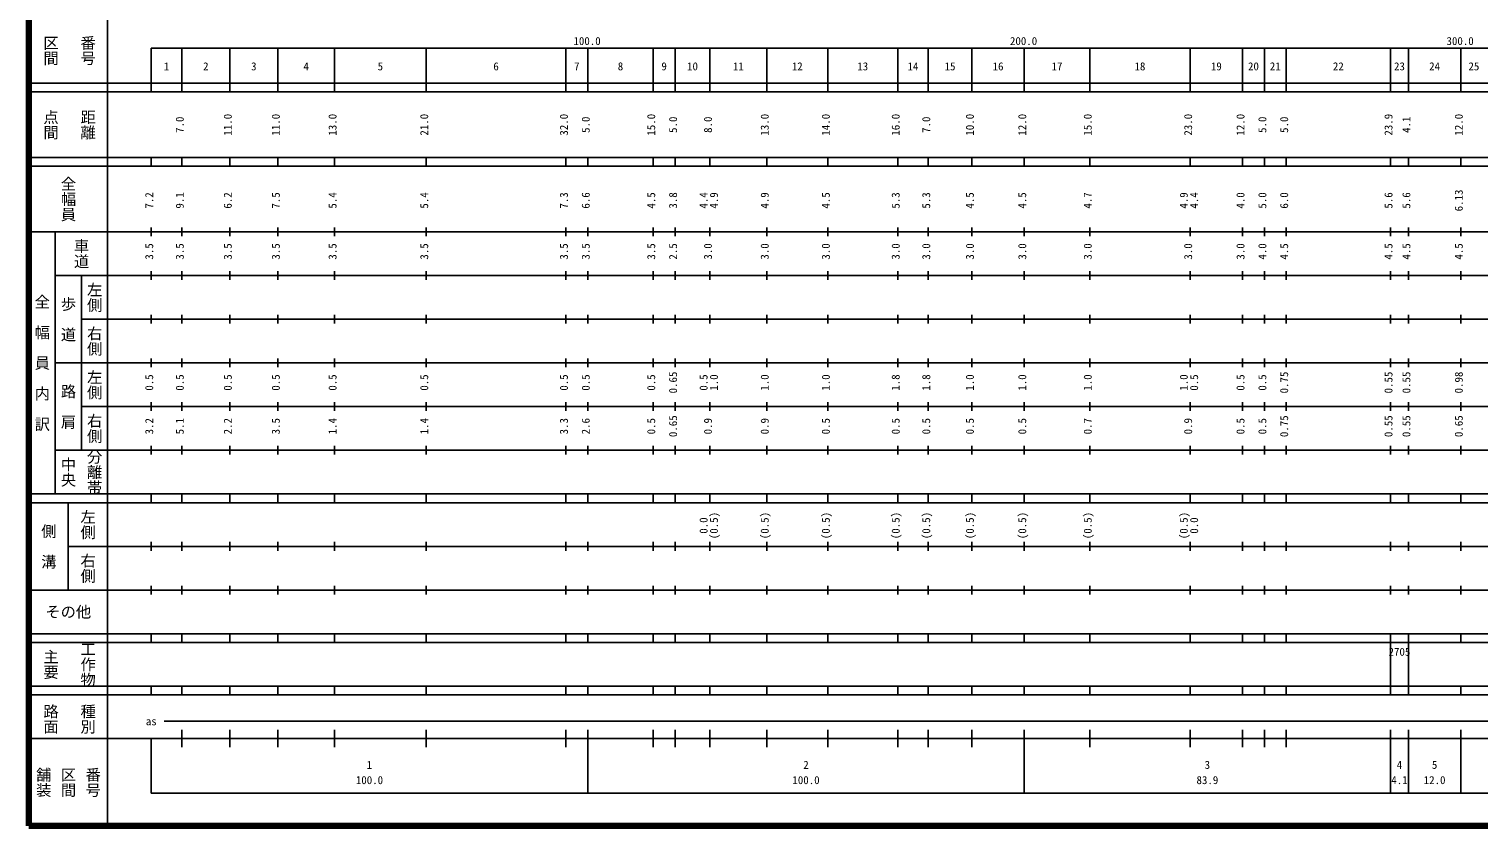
# Model space of a CAD drawing. Units: millimetres on the paper, enlarged 1000 times. Extents: x 40000 to 680000, y 20000 to 380000.
# Drawn here: x 40000 to 372172, y 20000 to 202409 of the extents above; entities that cross this region are included whole.
import ezdxf
from ezdxf.enums import TextEntityAlignment as Align

# ---------------------------------------------------------------- set-up
doc = ezdxf.new("R2010")
doc.units = ezdxf.units.MM
doc.header["$LTSCALE"] = 1000
doc.layers.add('M-TTL', color=2, linetype='Continuous', lineweight=140)
doc.layers.add('M-TTL-BAND', color=7, linetype='Continuous', lineweight=25)
doc.styles.add('@ＭＳ ゴシック', font='')
doc.styles.add('ＭＳ ゴシック', font='')
doc.styles.get('@ＭＳ ゴシック').set_extended_font_data('@MS Gothic')
doc.styles.get('ＭＳ ゴシック').set_extended_font_data('MS Gothic')

msp = doc.modelspace()

# ---------------------------------------------------------------- linework, layer by layer
at = {"layer": 'M-TTL'}
for p, q in [((40000, 380000), (40000, 20000)), ((40000, 20000), (680000, 20000))]:
    msp.add_line(p, q, dxfattribs=at)
at = {"layer": 'M-TTL-BAND'}
for p, q in [((58000, 370000), (58000, 20000)), ((68000, 198000), (579000, 198000)), ((68000, 198000), (68000, 188000)), ((75000, 188000), (75000, 198000)), ((86000, 188000), (86000, 198000)), ((97000, 188000), (97000, 198000)), ((110000, 188000), (110000, 198000)), ((131000, 188000), (131000, 198000)), ((163000, 188000), (163000, 198000)), ((168000, 188000), (168000, 198000)), ((183000, 188000), (183000, 198000)), ((188000, 188000), (188000, 198000)), ((196000, 188000), (196000, 198000)), ((209000, 188000), (209000, 198000)), ((223000, 188000), (223000, 198000)), ((239000, 188000), (239000, 198000)), ((246000, 188000), (246000, 198000)), ((256000, 188000), (256000, 198000)), ((268000, 188000), (268000, 198000)), ((283000, 188000), (283000, 198000)), ((306000, 188000), (306000, 198000)), ((318000, 188000), (318000, 198000)), ((323000, 188000), (323000, 198000)), ((328000, 188000), (328000, 198000)), ((351900, 188000), (351900, 198000)), ((356000, 188000), (356000, 198000)), ((368000, 188000), (368000, 198000)), ((40000, 190000), (579000, 190000)), ((40000, 188000), (579000, 188000)), ((40000, 173000), (579000, 173000)), ((68000, 171000), (68000, 173000)), ((75000, 171000), (75000, 173000)), ((86000, 171000), (86000, 173000)), ((97000, 171000), (97000, 173000)), ((110000, 171000), (110000, 173000)), ((131000, 171000), (131000, 173000)), ((163000, 171000), (163000, 173000)), ((168000, 171000), (168000, 173000)), ((183000, 171000), (183000, 173000)), ((188000, 171000), (188000, 173000)), ((196000, 171000), (196000, 173000)), ((209000, 171000), (209000, 173000)), ((223000, 171000), (223000, 173000)), ((239000, 171000), (239000, 173000)), ((246000, 171000), (246000, 173000)), ((256000, 171000), (256000, 173000)), ((268000, 171000), (268000, 173000)), ((283000, 171000), (283000, 173000)), ((306000, 171000), (306000, 173000)), ((318000, 171000), (318000, 173000)), ((323000, 171000), (323000, 173000)), ((328000, 171000), (328000, 173000)), ((351900, 171000), (351900, 173000)), ((356000, 171000), (356000, 173000)), ((368000, 171000), (368000, 173000)), ((40000, 171000), (579000, 171000)), ((68000, 155000), (68000, 157000)), ((75000, 155000), (75000, 157000)), ((86000, 155000), (86000, 157000)), ((97000, 155000), (97000, 157000)), ((110000, 155000), (110000, 157000)), ((131000, 155000), (131000, 157000)), ((163000, 155000), (163000, 157000)), ((168000, 155000), (168000, 157000)), ((183000, 155000), (183000, 157000)), ((188000, 155000), (188000, 157000)), ((196000, 155000), (196000, 157000)), ((209000, 155000), (209000, 157000)), ((223000, 155000), (223000, 157000)), ((239000, 155000), (239000, 157000)), ((246000, 155000), (246000, 157000)), ((256000, 155000), (256000, 157000)), ((268000, 155000), (268000, 157000)), ((283000, 155000), (283000, 157000)), ((306000, 155000), (306000, 157000)), ((318000, 155000), (318000, 157000)), ((323000, 155000), (323000, 157000)), ((328000, 155000), (328000, 157000)), ((351900, 155000), (351900, 157000)), ((356000, 155000), (356000, 157000)), ((368000, 155000), (368000, 157000)), ((40000, 156000), (579000, 156000)), ((46000, 96000), (46000, 156000)), ((68000, 145000), (68000, 147000)), ((75000, 145000), (75000, 147000)), ((86000, 145000), (86000, 147000)), ((97000, 145000), (97000, 147000)), ((110000, 145000), (110000, 147000)), ((131000, 145000), (131000, 147000)), ((163000, 145000), (163000, 147000)), ((168000, 145000), (168000, 147000)), ((183000, 145000), (183000, 147000)), ((188000, 145000), (188000, 147000)), ((196000, 145000), (196000, 147000)), ((209000, 145000), (209000, 147000)), ((223000, 145000), (223000, 147000)), ((239000, 145000), (239000, 147000)), ((246000, 145000), (246000, 147000)), ((256000, 145000), (256000, 147000)), ((268000, 145000), (268000, 147000)), ((283000, 145000), (283000, 147000)), ((306000, 145000), (306000, 147000)), ((318000, 145000), (318000, 147000)), ((323000, 145000), (323000, 147000)), ((328000, 145000), (328000, 147000)), ((351900, 145000), (351900, 147000)), ((356000, 145000), (356000, 147000)), ((368000, 145000), (368000, 147000)), ((46000, 146000), (579000, 146000)), ((52000, 146000), (52000, 106000)), ((68000, 135000), (68000, 137000)), ((75000, 135000), (75000, 137000)), ((86000, 135000), (86000, 137000)), ((97000, 135000), (97000, 137000)), ((110000, 135000), (110000, 137000)), ((131000, 135000), (131000, 137000)), ((163000, 135000), (163000, 137000)), ((168000, 135000), (168000, 137000)), ((183000, 135000), (183000, 137000)), ((188000, 135000), (188000, 137000)), ((196000, 135000), (196000, 137000)), ((209000, 135000), (209000, 137000)), ((223000, 135000), (223000, 137000)), ((239000, 135000), (239000, 137000)), ((246000, 135000), (246000, 137000)), ((256000, 135000), (256000, 137000)), ((268000, 135000), (268000, 137000)), ((283000, 135000), (283000, 137000)), ((306000, 135000), (306000, 137000)), ((318000, 135000), (318000, 137000)), ((323000, 135000), (323000, 137000)), ((328000, 135000), (328000, 137000)), ((351900, 135000), (351900, 137000)), ((356000, 135000), (356000, 137000)), ((368000, 135000), (368000, 137000)), ((52000, 136000), (579000, 136000)), ((68000, 125000), (68000, 127000)), ((75000, 125000), (75000, 127000)), ((86000, 125000), (86000, 127000)), ((97000, 125000), (97000, 127000)), ((110000, 125000), (110000, 127000)), ((131000, 125000), (131000, 127000)), ((163000, 125000), (163000, 127000)), ((168000, 125000), (168000, 127000)), ((183000, 125000), (183000, 127000)), ((188000, 125000), (188000, 127000)), ((196000, 125000), (196000, 127000)), ((209000, 125000), (209000, 127000)), ((223000, 125000), (223000, 127000)), ((239000, 125000), (239000, 127000)), ((246000, 125000), (246000, 127000)), ((256000, 125000), (256000, 127000)), ((268000, 125000), (268000, 127000)), ((283000, 125000), (283000, 127000)), ((306000, 125000), (306000, 127000)), ((318000, 125000), (318000, 127000)), ((323000, 125000), (323000, 127000)), ((328000, 125000), (328000, 127000)), ((351900, 125000), (351900, 127000)), ((356000, 125000), (356000, 127000)), ((368000, 125000), (368000, 127000)), ((46000, 126000), (579000, 126000)), ((68000, 115000), (68000, 117000)), ((75000, 115000), (75000, 117000)), ((86000, 115000), (86000, 117000)), ((97000, 115000), (97000, 117000)), ((110000, 115000), (110000, 117000)), ((131000, 115000), (131000, 117000)), ((163000, 115000), (163000, 117000)), ((168000, 115000), (168000, 117000)), ((183000, 115000), (183000, 117000)), ((188000, 115000), (188000, 117000)), ((196000, 115000), (196000, 117000)), ((209000, 115000), (209000, 117000)), ((223000, 115000), (223000, 117000)), ((239000, 115000), (239000, 117000)), ((246000, 115000), (246000, 117000)), ((256000, 115000), (256000, 117000)), ((268000, 115000), (268000, 117000)), ((283000, 115000), (283000, 117000)), ((306000, 115000), (306000, 117000)), ((318000, 115000), (318000, 117000)), ((323000, 115000), (323000, 117000)), ((328000, 115000), (328000, 117000)), ((351900, 115000), (351900, 117000)), ((356000, 115000), (356000, 117000)), ((368000, 115000), (368000, 117000)), ((52000, 116000), (579000, 116000)), ((68000, 105000), (68000, 107000)), ((75000, 105000), (75000, 107000)), ((86000, 105000), (86000, 107000)), ((97000, 105000), (97000, 107000)), ((110000, 105000), (110000, 107000)), ((131000, 105000), (131000, 107000)), ((163000, 105000), (163000, 107000)), ((168000, 105000), (168000, 107000)), ((183000, 105000), (183000, 107000)), ((188000, 105000), (188000, 107000)), ((196000, 105000), (196000, 107000)), ((209000, 105000), (209000, 107000)), ((223000, 105000), (223000, 107000)), ((239000, 105000), (239000, 107000)), ((246000, 105000), (246000, 107000)), ((256000, 105000), (256000, 107000)), ((268000, 105000), (268000, 107000)), ((283000, 105000), (283000, 107000)), ((306000, 105000), (306000, 107000)), ((318000, 105000), (318000, 107000)), ((323000, 105000), (323000, 107000)), ((328000, 105000), (328000, 107000)), ((351900, 105000), (351900, 107000)), ((356000, 105000), (356000, 107000)), ((368000, 105000), (368000, 107000)), ((46000, 106000), (579000, 106000)), ((40000, 96000), (579000, 96000)), ((40000, 94000), (579000, 94000)), ((49000, 94000), (49000, 74000)), ((68000, 94000), (68000, 96000)), ((75000, 94000), (75000, 96000)), ((86000, 94000), (86000, 96000)), ((97000, 94000), (97000, 96000)), ((110000, 94000), (110000, 96000)), ((131000, 94000), (131000, 96000)), ((163000, 94000), (163000, 96000)), ((168000, 94000), (168000, 96000)), ((183000, 94000), (183000, 96000)), ((188000, 94000), (188000, 96000)), ((196000, 94000), (196000, 96000)), ((209000, 94000), (209000, 96000)), ((223000, 94000), (223000, 96000)), ((239000, 94000), (239000, 96000)), ((246000, 94000), (246000, 96000)), ((256000, 94000), (256000, 96000)), ((268000, 94000), (268000, 96000)), ((283000, 94000), (283000, 96000)), ((306000, 94000), (306000, 96000)), ((318000, 94000), (318000, 96000)), ((323000, 94000), (323000, 96000)), ((328000, 94000), (328000, 96000)), ((351900, 94000), (351900, 96000)), ((356000, 94000), (356000, 96000)), ((368000, 94000), (368000, 96000)), ((49000, 84000), (579000, 84000)), ((68000, 83000), (68000, 85000)), ((75000, 83000), (75000, 85000)), ((86000, 83000), (86000, 85000)), ((97000, 83000), (97000, 85000)), ((110000, 83000), (110000, 85000)), ((131000, 83000), (131000, 85000)), ((163000, 83000), (163000, 85000)), ((168000, 83000), (168000, 85000)), ((183000, 83000), (183000, 85000)), ((188000, 83000), (188000, 85000)), ((196000, 83000), (196000, 85000)), ((209000, 83000), (209000, 85000)), ((223000, 83000), (223000, 85000)), ((239000, 83000), (239000, 85000)), ((246000, 83000), (246000, 85000)), ((256000, 83000), (256000, 85000)), ((268000, 83000), (268000, 85000)), ((283000, 83000), (283000, 85000)), ((306000, 83000), (306000, 85000)), ((318000, 83000), (318000, 85000)), ((323000, 83000), (323000, 85000)), ((328000, 83000), (328000, 85000)), ((351900, 83000), (351900, 85000)), ((356000, 83000), (356000, 85000)), ((368000, 83000), (368000, 85000)), ((40000, 74000), (579000, 74000)), ((68000, 73000), (68000, 75000)), ((75000, 73000), (75000, 75000)), ((86000, 73000), (86000, 75000)), ((97000, 73000), (97000, 75000)), ((110000, 73000), (110000, 75000)), ((131000, 73000), (131000, 75000)), ((163000, 73000), (163000, 75000)), ((168000, 73000), (168000, 75000)), ((183000, 73000), (183000, 75000)), ((188000, 73000), (188000, 75000)), ((196000, 73000), (196000, 75000)), ((209000, 73000), (209000, 75000)), ((223000, 73000), (223000, 75000)), ((239000, 73000), (239000, 75000)), ((246000, 73000), (246000, 75000)), ((256000, 73000), (256000, 75000)), ((268000, 73000), (268000, 75000)), ((283000, 73000), (283000, 75000)), ((306000, 73000), (306000, 75000)), ((318000, 73000), (318000, 75000)), ((323000, 73000), (323000, 75000)), ((328000, 73000), (328000, 75000)), ((351900, 73000), (351900, 75000)), ((356000, 73000), (356000, 75000)), ((368000, 73000), (368000, 75000)), ((40000, 64000), (579000, 64000)), ((68000, 62000), (68000, 64000)), ((75000, 62000), (75000, 64000)), ((86000, 62000), (86000, 64000)), ((97000, 62000), (97000, 64000)), ((110000, 62000), (110000, 64000)), ((131000, 62000), (131000, 64000)), ((163000, 62000), (163000, 64000)), ((168000, 62000), (168000, 64000)), ((183000, 62000), (183000, 64000)), ((188000, 62000), (188000, 64000)), ((196000, 62000), (196000, 64000)), ((209000, 62000), (209000, 64000)), ((223000, 62000), (223000, 64000)), ((239000, 62000), (239000, 64000)), ((246000, 62000), (246000, 64000)), ((256000, 62000), (256000, 64000)), ((268000, 62000), (268000, 64000)), ((283000, 62000), (283000, 64000)), ((306000, 62000), (306000, 64000)), ((318000, 62000), (318000, 64000)), ((323000, 62000), (323000, 64000)), ((328000, 62000), (328000, 64000)), ((351900, 62000), (351900, 64000)), ((356000, 62000), (356000, 64000)), ((368000, 62000), (368000, 64000)), ((40000, 62000), (579000, 62000)), ((351900, 52000), (351900, 62000)), ((356000, 52000), (356000, 62000)), ((40000, 52000), (579000, 52000)), ((40000, 50000), (579000, 50000)), ((68000, 50000), (68000, 52000)), ((75000, 50000), (75000, 52000)), ((86000, 50000), (86000, 52000)), ((97000, 50000), (97000, 52000)), ((110000, 50000), (110000, 52000)), ((131000, 50000), (131000, 52000)), ((163000, 50000), (163000, 52000)), ((168000, 50000), (168000, 52000)), ((183000, 50000), (183000, 52000)), ((188000, 50000), (188000, 52000)), ((196000, 50000), (196000, 52000)), ((209000, 50000), (209000, 52000)), ((223000, 50000), (223000, 52000)), ((239000, 50000), (239000, 52000)), ((246000, 50000), (246000, 52000)), ((256000, 50000), (256000, 52000)), ((268000, 50000), (268000, 52000)), ((283000, 50000), (283000, 52000)), ((306000, 50000), (306000, 52000)), ((318000, 50000), (318000, 52000)), ((323000, 50000), (323000, 52000)), ((328000, 50000), (328000, 52000)), ((351900, 50000), (351900, 52000)), ((356000, 50000), (356000, 52000)), ((368000, 50000), (368000, 52000)), ((71000, 44000), (565000, 44000)), ((40000, 40000), (579000, 40000)), ((68000, 40000), (68000, 27500)), ((75000, 38000), (75000, 42000)), ((86000, 38000), (86000, 42000)), ((97000, 38000), (97000, 42000)), ((110000, 38000), (110000, 42000)), ((131000, 38000), (131000, 42000)), ((163000, 38000), (163000, 42000)), ((168000, 27500), (168000, 42000)), ((183000, 38000), (183000, 42000)), ((188000, 38000), (188000, 42000)), ((196000, 38000), (196000, 42000)), ((209000, 38000), (209000, 42000)), ((223000, 38000), (223000, 42000)), ((239000, 38000), (239000, 42000)), ((246000, 38000), (246000, 42000)), ((256000, 38000), (256000, 42000)), ((268000, 27500), (268000, 42000)), ((283000, 38000), (283000, 42000)), ((306000, 38000), (306000, 42000)), ((318000, 38000), (318000, 42000)), ((323000, 38000), (323000, 42000)), ((328000, 38000), (328000, 42000)), ((351900, 27500), (351900, 42000)), ((356000, 27500), (356000, 42000)), ((368000, 27500), (368000, 42000)), ((68000, 27500), (579000, 27500))]:
    msp.add_line(p, q, dxfattribs=at)

# ---------------------------------------------------------------- texts
at = {"layer": 'M-TTL-BAND', "style": '@ＭＳ ゴシック'}
for s, p in [('区間', (45000, 197500)), ('番号', (53500, 197500)), ('点間', (45000, 180500)), ('距離', (53500, 180500)), ('全幅員', (49000, 163500)), ('車道', (52000, 151000)), ('左側', (55000, 141000)), ('全\u3000幅\u3000員\u3000内\u3000訳', (43000, 126000)), ('歩\u3000道', (49000, 136000)), ('右側', (55000, 131000)), ('左側', (55000, 121000)), ('路\u3000肩', (49000, 116000)), ('右側', (55000, 111000)), ('中央', (49000, 101000)), ('分離帯', (55000, 101000)), ('左側', (53500, 89000)), ('側\u3000溝', (44500, 84000)), ('右側', (53500, 79000)), ('主要', (45000, 57000)), ('工作物', (53500, 57000)), ('路面', (45000, 44500)), ('種別', (53500, 44500)), ('舗装', (43333, 30000)), ('番号', (54667, 30000)), ('区間', (49000, 30000))]:
    msp.add_text(s, height=2566, rotation=270, dxfattribs=at).set_placement(p, align=Align.MIDDLE_CENTER)
at = {"layer": 'M-TTL-BAND', "style": 'ＭＳ ゴシック'}
for s, p in [('100.0', (167844, 198195)), ('200.0', (267844, 198195)), ('300.0', (367844, 198195)), ('1', (71500, 192405)), ('2', (80500, 192405)), ('3', (91500, 192405)), ('4', (103500, 192405)), ('5', (120500, 192405)), ('6', (147000, 192405)), ('7', (165500, 192405)), ('8', (175500, 192405)), ('9', (185500, 192405)), ('10', (192000, 192405)), ('11', (202500, 192405)), ('12', (216000, 192405)), ('13', (231000, 192405)), ('14', (242500, 192405)), ('15', (251000, 192405)), ('16', (262000, 192405)), ('17', (275500, 192405)), ('18', (294500, 192405)), ('19', (312000, 192405)), ('20', (320500, 192405)), ('21', (325500, 192405)), ('22', (339950, 192405)), ('23', (353950, 192405)), ('24', (362000, 192405)), ('25', (371000, 192405)), ('as', (68000, 42500)), ('1', (118000, 32523)), ('2', (218000, 32523)), ('3', (309950, 32523)), ('4', (353950, 32523)), ('5', (362000, 32523)), ('100.0', (118000, 29033)), ('100.0', (218000, 29033)), ('83.9', (309950, 29033)), ('4.1', (353950, 29033)), ('12.0', (362000, 29033))]:
    msp.add_text(s, height=1833, dxfattribs=at).set_placement(p, align=Align.BOTTOM_CENTER)
for s, p in [('11.0', (87000, 180500)), ('11.0', (98000, 180500)), ('13.0', (111000, 180500)), ('21.0', (132000, 180500)), ('32.0', (164000, 180500)), ('15.0', (184000, 180500)), ('13.0', (210000, 180500)), ('14.0', (224000, 180500)), ('16.0', (240000, 180500)), ('10.0', (257000, 180500)), ('12.0', (269000, 180500)), ('15.0', (284000, 180500)), ('23.0', (307000, 180500)), ('12.0', (319000, 180500)), ('23.9', (352900, 180500)), ('12.0', (369000, 180500)), ('7.0', (76000, 180500)), ('5.0', (169000, 180500)), ('5.0', (189000, 180500)), ('8.0', (197000, 180500)), ('7.0', (247000, 180500)), ('5.0', (324000, 180500)), ('5.0', (329000, 180500)), ('4.1', (357000, 180500)), ('7.2', (69000, 163174)), ('9.1', (76000, 163174)), ('6.2', (87000, 163174)), ('7.5', (98000, 163174)), ('5.4', (111000, 163174)), ('5.4', (132000, 163174)), ('7.3', (164000, 163174)), ('6.6', (169000, 163174)), ('4.5', (184000, 163174)), ('3.8', (189000, 163174)), ('4.4', (196000, 163174)), ('4.9', (198370, 163174)), ('4.9', (210000, 163174)), ('4.5', (224000, 163174)), ('5.3', (240000, 163174)), ('5.3', (247000, 163174)), ('4.5', (257000, 163174)), ('4.5', (269000, 163174)), ('4.7', (284000, 163174)), ('4.9', (306000, 163174)), ('4.4', (308370, 163174)), ('4.0', (319000, 163174)), ('5.0', (324000, 163174)), ('6.0', (329000, 163174)), ('5.6', (352900, 163174)), ('5.6', (357000, 163174)), ('6.13', (369000, 163174)), ('3.5', (69000, 151500)), ('3.5', (76000, 151500)), ('3.5', (87000, 151500)), ('3.5', (98000, 151500)), ('3.5', (111000, 151500)), ('3.5', (132000, 151500)), ('3.5', (164000, 151500)), ('3.5', (169000, 151500)), ('3.5', (184000, 151500)), ('2.5', (189000, 151500)), ('3.0', (197000, 151500)), ('3.0', (210000, 151500)), ('3.0', (224000, 151500)), ('3.0', (240000, 151500)), ('3.0', (247000, 151500)), ('3.0', (257000, 151500)), ('3.0', (269000, 151500)), ('3.0', (284000, 151500)), ('3.0', (307000, 151500)), ('3.0', (319000, 151500)), ('4.0', (324000, 151500)), ('4.5', (329000, 151500)), ('4.5', (352900, 151500)), ('4.5', (357000, 151500)), ('4.5', (369000, 151500)), ('0.5', (69000, 121500)), ('0.5', (76000, 121500)), ('0.5', (87000, 121500)), ('0.5', (98000, 121500)), ('0.5', (111000, 121500)), ('0.5', (132000, 121500)), ('0.5', (164000, 121500)), ('0.5', (169000, 121500)), ('0.5', (184000, 121500)), ('0.65', (189000, 121500)), ('0.5', (196000, 121500)), ('1.0', (198370, 121500)), ('1.0', (210000, 121500)), ('1.0', (224000, 121500)), ('1.8', (240000, 121500)), ('1.8', (247000, 121500)), ('1.0', (257000, 121500)), ('1.0', (269000, 121500)), ('1.0', (284000, 121500)), ('1.0', (306000, 121500)), ('0.5', (308370, 121500)), ('0.5', (319000, 121500)), ('0.5', (324000, 121500)), ('0.75', (329000, 121500)), ('0.55', (352900, 121500)), ('0.55', (357000, 121500)), ('0.98', (369000, 121500)), ('3.2', (69000, 111500)), ('5.1', (76000, 111500)), ('2.2', (87000, 111500)), ('3.5', (98000, 111500)), ('1.4', (111000, 111500)), ('1.4', (132000, 111500)), ('3.3', (164000, 111500)), ('2.6', (169000, 111500)), ('0.5', (184000, 111500)), ('0.65', (189000, 111500)), ('0.9', (197000, 111500)), ('0.9', (210000, 111500)), ('0.5', (224000, 111500)), ('0.5', (240000, 111500)), ('0.5', (247000, 111500)), ('0.5', (257000, 111500)), ('0.5', (269000, 111500)), ('0.7', (284000, 111500)), ('0.9', (307000, 111500)), ('0.5', (319000, 111500)), ('0.5', (324000, 111500)), ('0.75', (329000, 111500)), ('0.55', (352900, 111500)), ('0.55', (357000, 111500)), ('0.65', (369000, 111500)), ('0.0', (196000, 88764)), ('(0.5)', (198370, 88764)), ('(0.5)', (210000, 88764)), ('(0.5)', (224000, 88764)), ('(0.5)', (240000, 88764)), ('(0.5)', (247000, 88764)), ('(0.5)', (257000, 88764)), ('(0.5)', (269000, 88764)), ('(0.5)', (284000, 88764)), ('(0.5)', (306000, 88764)), ('0.0', (308370, 88764))]:
    msp.add_text(s, height=1833, rotation=90, dxfattribs=at).set_placement(p, align=Align.BOTTOM_CENTER)
msp.add_text('その他', height=2566, dxfattribs=at).set_placement((49000, 69000), align=Align.MIDDLE_CENTER)
msp.add_text('2705', height=1833, dxfattribs=at).set_placement((351450, 58405), align=Align.BOTTOM_LEFT)

doc.saveas('drawing.dxf')
